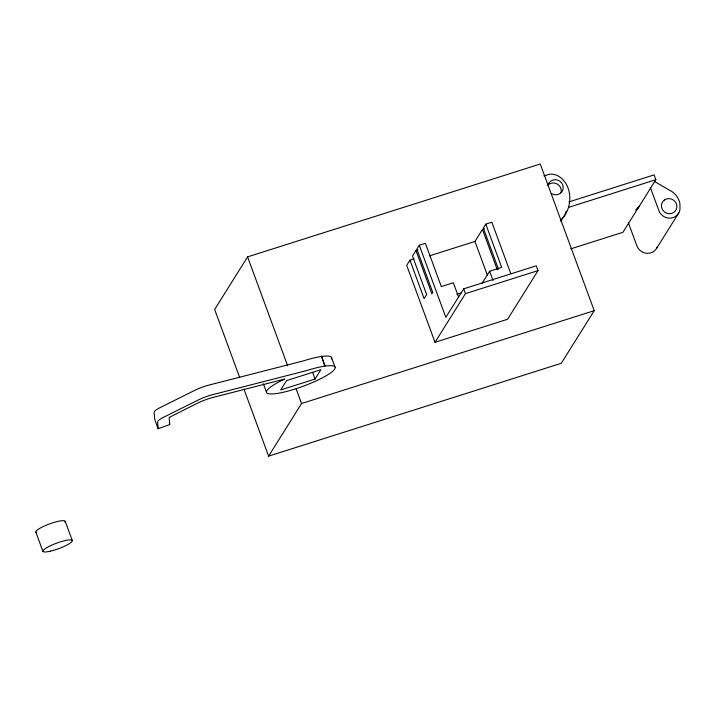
<?xml version="1.0" encoding="UTF-8"?>
<svg xmlns="http://www.w3.org/2000/svg" width="716" height="716" viewBox="0 0 716 716"><rect width="100%" height="100%" fill="white"/><g stroke="black" fill="none" stroke-linecap="round" stroke-linejoin="round"><path stroke-width="1.07" d="M158.182 428.714L157.654 421.876A15.645 2.936 -20.2 0 1 164.125 416.963L198.887 399.698A14.347 2.685 -20.2 0 1 212.079 394.811L306.645 370.584A36.516 6.838 -20.2 0 1 322.683 366.476L325.064 365.867L321.52 356.255L319.148 356.863A36.516 6.838 -20.2 0 0 303.101 360.971L208.544 385.19A14.347 2.685 -20.2 0 0 195.352 390.077L160.59 407.341A15.645 2.936 -20.2 0 0 154.119 412.264L154.763 419.558L158.129 428.705L169.236 424.785M565.336 213.869L566.293 211.131M564.915 214.71L560.807 221.146M243.95 389.092L268.616 456.146L561.29 363.28L594.217 310.672L540.249 164.009L247.584 256.874L214.657 309.473L239.708 377.574M315.067 379.033L320.911 369.698L286.561 380.599L280.717 389.934L315.067 379.033L312.588 372.302M268.616 456.146L301.543 403.538L594.217 310.672M414.009 258.879L409.955 260.168L406.697 265.359L435.006 342.302L507.572 319.273L538.029 270.612L536.257 265.806L463.691 288.825L445.835 317.358L419.299 245.23L425.385 243.297L441.307 286.579L453.326 282.757L458.634 297.185M417.983 249.911L415.969 250.546L412.497 256.095L426.655 294.58L424.105 298.635L409.955 260.168M419.299 245.23L416.846 249.141L432.768 292.423L431.891 293.829L415.969 250.546M429.394 255.889L474.959 241.435L482.459 229.451L484.481 228.807M510.714 273.423L491.865 222.202L485.779 224.135L483.327 228.046L498.497 269.27M435.006 342.302L465.463 293.641L538.029 270.612M482.074 283.294L489.61 271.248L501.701 267.408L485.779 224.135M568.817 201.948L654.084 174.892L655.856 179.698L622.938 232.306L570.706 248.873M656.751 248.166L678.768 212.983M635.889 210.137L639.639 205.922L636.13 210.056M560.324 220.322C573.319 209.305 573.435 184.612 557.934 175.787A14.839 14.168 32 0 0 549.467 174.256L543.981 175.912M169.325 423.962L169.701 424.624L169.164 417.437L196.712 403.547A17.605 3.303 -20.2 0 1 213.243 397.371L284.789 379.041A36.516 6.838 -20.2 0 0 272.277 393.943A36.516 6.838 -20.2 0 0 322.827 377.618A36.516 6.838 -20.2 0 0 324.724 366.145L321.52 356.255M568.45 207.434L655.856 179.698M456.942 294.24L461.095 292.925M654.522 181.47L672.422 191.915A18.258 17.435 32 0 1 679.923 203.639L680.003 209.43A11.089 10.579 32 0 1 670.292 218.129A11.089 10.579 32 0 1 658.899 210.683L650.307 187.341M628.29 222.515L636.882 245.865A11.089 10.579 32 0 0 647.103 253.321A11.089 10.579 32 0 0 657.404 246.805M482.459 229.451L497.244 269.637M489.61 271.248L493.02 280.52M474.959 241.435L487.471 275.436M463.691 288.825L465.463 293.641M331.508 357.499L335.043 367.12M247.584 256.874L287.671 365.822M296.147 388.869L301.543 403.538M263.372 383.785L266.549 392.44M65.228 521.364L72.28 540.508M35.836 532.122L42.888 551.266M551.347 193.463A7.822 7.473 32 0 0 561.854 183.198L561.451 182.661A7.822 7.473 32 0 0 548.134 184.791M547.722 185.256A7.822 7.473 32 0 1 559.438 185.883L559.84 186.42A7.822 7.473 32 0 1 561.004 192.676M321.189 356.523A36.516 6.838 -20.2 0 1 331.392 358.993M36.847 532.686A15.645 2.936 -20.2 0 1 49.189 524.067A15.645 2.936 -20.2 0 1 64.95 522.215M664.367 200.032L663.866 200.444A7.822 7.473 32 0 0 661.629 207.497L661.808 208.132A7.822 7.473 32 0 0 672.378 213.171A7.822 7.473 32 0 0 675.761 202.476A7.822 7.473 32 0 0 664.367 200.032M50.424 551.186A15.645 2.936 -20.2 0 0 72.316 540.687A15.645 2.936 -20.2 0 0 50.048 545.923A15.645 2.936 -20.2 0 0 50.424 551.186"/></g></svg>
